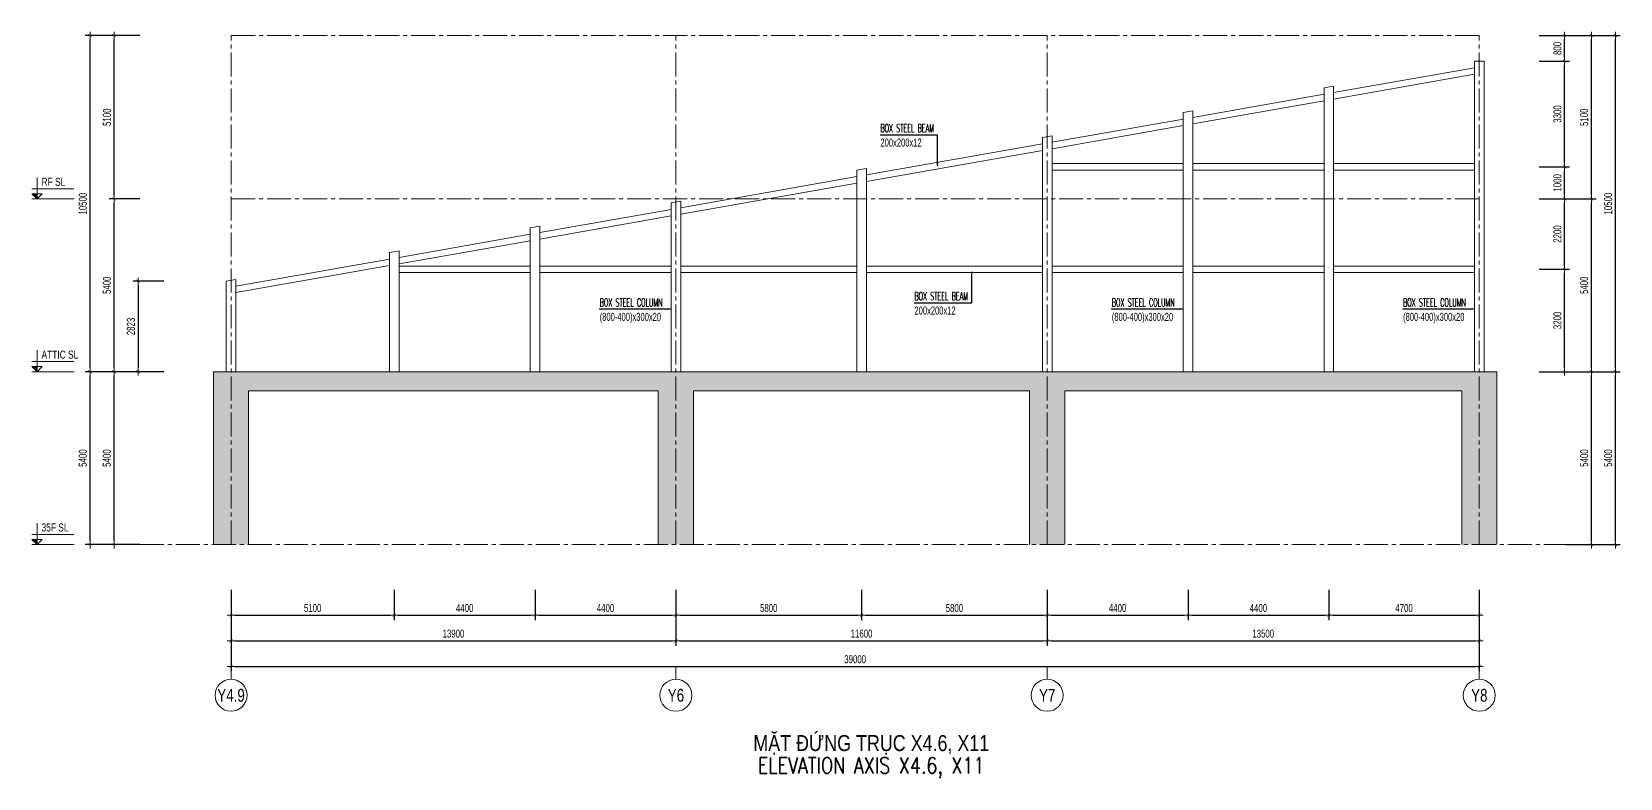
# Model space of a CAD drawing. Header units: millimetres. Extents: x 239606 to 473981, y -27658 to 23850.
# Drawn here: x 332376 to 382006, y 528 to 23850 of the extents above; entities that cross this region are included whole.
import ezdxf
from ezdxf.enums import TextEntityAlignment as Align

# ---------------------------------------------------------------- set-up
doc = ezdxf.new("R2010")
doc.units = ezdxf.units.MM
doc.linetypes.add('CENTER2', pattern=[1.125, 0.75, -0.125, 0.125, -0.125])
doc.layers.get('Defpoints').update_dxf_attribs({"color": 151, "lineweight": 9})
for name, color, linetype, lineweight in [('NDC_S_ANNO', 7, 'Continuous', 20), ('NDC_S_AXIS', 5, 'CENTER2', 13), ('NDC_S_CONTINUOUS', 3, 'Continuous', 20), ('NDC_S_DIM', 1, 'Continuous', 15), ('NDC_S_ENG TEXT', 2, 'Continuous', 20), ('NDC_S_ENG TITLE', 3, 'Continuous', 20), ('NDC_S_HATCH MATERIAL', 8, 'Continuous', 13), ('NDC_S_SLAB', 2, 'Continuous', 20), ('NDC_S_SYMBOL', 1, 'Continuous', 15), ('NDC_S_TEXT SYMBOL', 7, 'Continuous', 20), ('NDC_S_VN TEXT', 7, 'Continuous', 20), ('NDC_S_VN TITLE', 6, 'Continuous', 35)]:
    doc.layers.add(name, color=color, linetype=linetype, lineweight=lineweight)
doc.styles.add('NDC_ANNO', font='', dxfattribs={"width": 0.8})
doc.styles.add('NDC_DIM', font='', dxfattribs={"width": 0.75})
doc.styles.add('NDC_EN TXT', font='romans.shx', dxfattribs={"width": 0.8})
doc.styles.add('NDC_VIE TXT', font='arial.ttf', dxfattribs={"width": 0.8})
doc.styles.get('NDC_ANNO').set_extended_font_data('Dotum')
doc.styles.get('NDC_DIM').set_extended_font_data('Dotum')
doc.dimstyles.new('NDC_dim_100', dxfattribs={"dimscale": 100, "dimtxt": 2.5, "dimasz": 1.2, "dimexe": 1.5, "dimexo": 2.5, "dimgap": 1, "dimtad": 1, "dimdec": 0, "dimzin": 0, "dimdsep": 46, "dimtxsty": 'NDC_DIM', "dimblk": 'DIMMARK', "dimcen": 0.09, "dimdle": 1.2, "dimclrd": 1, "dimclre": 1, "dimclrt": 3, "dimadec": 0, "dimazin": 0, "dimtfac": 1, "dimtdec": 0, "dimtix": 1, "dimtofl": 0, "dimtmove": 0, "dimatfit": 3, "dimfxl": 8, "dimfxlon": 1, "dimtolj": 1, "dimtzin": 0, "dimarcsym": 0})

# ---------------------------------------------------------------- blocks, each defined once
blk = doc.blocks.new('DIMMARK')
at = {"layer": 'NDC_S_DIM', "color": 1}
blk.add_line((-1.5, 0), (1, 0), dxfattribs=at)
at = {"layer": 'NDC_S_DIM', "color": 2, "const_width": 0.1}
blk.add_lwpolyline([(-0.42, -0.42), (0.42, 0.42)], dxfattribs=at)
blk = doc.blocks.new('*D80')
at = {"layer": 'Defpoints', "color": 0, "ltscale": 200, "transparency": 16777216}
for p in [(338602, 7830), (377602, 7830), (377602, 4019)]:
    blk.add_point(p, dxfattribs=at)
at = {"layer": 'NDC_S_DIM', "color": 1, "lineweight": -2, "ltscale": 200, "transparency": 16777216}
for p, q in [((338602, 4819), (338602, 3869)), ((377602, 4819), (377602, 3869)), ((338722, 4019), (377482, 4019))]:
    blk.add_line(p, q, dxfattribs=at)
at = {"layer": 'NDC_S_DIM', "color": 1, "lineweight": -2, "ltscale": 200, "transparency": 16777216, "xscale": 120, "yscale": 120, "zscale": 120, "rotation": 180}
blk.add_blockref('DIMMARK', (338602, 4019), dxfattribs=at)
at = {"layer": 'NDC_S_DIM', "color": 1, "lineweight": -2, "ltscale": 200, "transparency": 16777216, "xscale": 120, "yscale": 120, "zscale": 120}
blk.add_blockref('DIMMARK', (377602, 4019), dxfattribs=at)
at = {"layer": 'NDC_S_DIM', "color": 3, "ltscale": 200, "transparency": 16777216, "insert": (358102, 4244), "char_height": 250, "attachment_point": 5, "style": 'NDC_DIM'}
blk.add_mtext('\\A1;39000', dxfattribs=at)
blk = doc.blocks.new('*U8')
at = {"layer": 'NDC_S_SYMBOL'}
blk.add_line((0, 5), (0, 9), dxfattribs=at)
blk.add_circle((0, 0), 5, dxfattribs=at)
at = {"layer": 'NDC_S_TEXT SYMBOL', "color": 7, "style": 'NDC_ANNO', "width": 0.8}
blk.add_attdef('GRID', text='', height=4, dxfattribs=at).set_placement((0, 0), align=Align.MIDDLE)
blk = doc.blocks.new('*D84')
at = {"layer": 'Defpoints', "color": 0, "ltscale": 100, "transparency": 16777216}
for p in [(334949, 18630), (338602, 18630), (338602, 13230)]:
    blk.add_point(p, dxfattribs=at)
at = {"layer": 'NDC_S_DIM', "color": 1, "lineweight": -2, "ltscale": 100, "transparency": 16777216}
for p, q in [((335749, 18630), (334799, 18630)), ((334949, 13350), (334949, 18510)), ((335749, 13230), (334799, 13230))]:
    blk.add_line(p, q, dxfattribs=at)
at = {"layer": 'NDC_S_DIM', "color": 1, "lineweight": -2, "ltscale": 100, "transparency": 16777216, "xscale": 120, "yscale": 120, "zscale": 120}
for p, rotation in [((334949, 18630), 90), ((334949, 13230), 270)]:
    blk.add_blockref('DIMMARK', p, dxfattribs=dict(at, rotation=rotation))
at = {"layer": 'NDC_S_DIM', "color": 3, "ltscale": 100, "transparency": 16777216, "insert": (334723, 15930), "char_height": 250, "attachment_point": 5, "rotation": 90, "style": 'NDC_DIM'}
blk.add_mtext('\\A1;5400', dxfattribs=at)
blk = doc.blocks.new('*D85')
at = {"layer": 'Defpoints', "color": 0, "ltscale": 100, "transparency": 16777216}
for p in [(334949, 23730), (338602, 23730), (338602, 18630)]:
    blk.add_point(p, dxfattribs=at)
at = {"layer": 'NDC_S_DIM', "color": 1, "lineweight": -2, "ltscale": 100, "transparency": 16777216}
for p, q in [((335749, 23730), (334799, 23730)), ((334949, 18750), (334949, 23610)), ((335749, 18630), (334799, 18630))]:
    blk.add_line(p, q, dxfattribs=at)
at = {"layer": 'NDC_S_DIM', "color": 1, "lineweight": -2, "ltscale": 100, "transparency": 16777216, "xscale": 120, "yscale": 120, "zscale": 120}
for p, rotation in [((334949, 23730), 90), ((334949, 18630), 270)]:
    blk.add_blockref('DIMMARK', p, dxfattribs=dict(at, rotation=rotation))
at = {"layer": 'NDC_S_DIM', "color": 3, "ltscale": 100, "transparency": 16777216, "insert": (334723, 21180), "char_height": 250, "attachment_point": 5, "rotation": 90, "style": 'NDC_DIM'}
blk.add_mtext('\\A1;5100', dxfattribs=at)
blk = doc.blocks.new('*D86')
at = {"layer": 'Defpoints', "color": 0, "ltscale": 100, "transparency": 16777216}
for p in [(334199, 23730), (338602, 23730), (338602, 13230)]:
    blk.add_point(p, dxfattribs=at)
at = {"layer": 'NDC_S_DIM', "color": 1, "lineweight": -2, "ltscale": 100, "transparency": 16777216}
for p, q in [((334999, 23730), (334049, 23730)), ((334199, 13350), (334199, 23610)), ((334999, 13230), (334049, 13230))]:
    blk.add_line(p, q, dxfattribs=at)
at = {"layer": 'NDC_S_DIM', "color": 1, "lineweight": -2, "ltscale": 100, "transparency": 16777216, "xscale": 120, "yscale": 120, "zscale": 120}
for p, rotation in [((334199, 23730), 90), ((334199, 13230), 270)]:
    blk.add_blockref('DIMMARK', p, dxfattribs=dict(at, rotation=rotation))
at = {"layer": 'NDC_S_DIM', "color": 3, "ltscale": 100, "transparency": 16777216, "insert": (333973, 18480), "char_height": 250, "attachment_point": 5, "rotation": 90, "style": 'NDC_DIM'}
blk.add_mtext('\\A1;10500', dxfattribs=at)
blk = doc.blocks.new('kata_block_CT')
at = {"layer": 'NDC_S_ANNO'}
blk.add_hatch(color=3, dxfattribs=at).paths.add_polyline_path([(0, 1.6), (-1.61, 1.6), (0, 0)])
at = {"layer": 'NDC_S_ANNO', "ltscale": 50}
h = blk.add_hatch(dxfattribs=at)
h.set_pattern_fill('ANSI31', color=256, scale=1.406, style=0)
h.paths.add_polyline_path([(0, 1.6), (0, 0), (1.61, 1.6)])
for p, q in [((11.56, 0), (-1.64, 0)), ((-1.59, 3.14), (11.47, 3.14))]:
    blk.add_line(p, q, dxfattribs=at)
for points in [[(0, 6.69), (0, 0)], [(0, 0), (-1.61, 1.6), (0, 1.6)], [(0, 0), (1.61, 1.6), (0, 1.6)]]:
    blk.add_lwpolyline(points, dxfattribs=at)
at = {"layer": 'NDC_S_ANNO', "color": 8, "ltscale": 50}
blk.add_lwpolyline([(0, 0), (-1.61, 1.6), (0, 1.6)], dxfattribs=at)
at = {"layer": 'NDC_S_TEXT SYMBOL', "color": 3, "style": 'NDC_ANNO', "width": 0.8}
blk.add_attdef('CT', (1.41, 4.07), '', height=2.5, dxfattribs=at)
blk = doc.blocks.new('*D87')
at = {"layer": 'Defpoints', "color": 0, "ltscale": 100, "transparency": 16777216}
for p in [(348102, 7830), (352502, 7830), (352502, 5619)]:
    blk.add_point(p, dxfattribs=at)
at = {"layer": 'NDC_S_DIM', "color": 1, "lineweight": -2, "ltscale": 100, "transparency": 16777216}
for p, q in [((348102, 6419), (348102, 5469)), ((352502, 6419), (352502, 5469)), ((348222, 5619), (352382, 5619))]:
    blk.add_line(p, q, dxfattribs=at)
at = {"layer": 'NDC_S_DIM', "color": 1, "lineweight": -2, "ltscale": 100, "transparency": 16777216, "xscale": 120, "yscale": 120, "zscale": 120, "rotation": 180}
blk.add_blockref('DIMMARK', (348102, 5619), dxfattribs=at)
at = {"layer": 'NDC_S_DIM', "color": 1, "lineweight": -2, "ltscale": 100, "transparency": 16777216, "xscale": 120, "yscale": 120, "zscale": 120}
blk.add_blockref('DIMMARK', (352502, 5619), dxfattribs=at)
at = {"layer": 'NDC_S_DIM', "color": 3, "ltscale": 100, "transparency": 16777216, "insert": (350302, 5844), "char_height": 250, "attachment_point": 5, "style": 'NDC_DIM'}
blk.add_mtext('\\A1;4400', dxfattribs=at)
blk = doc.blocks.new('Drawing name_symbol')
at = {"layer": 'NDC_S_ENG TITLE', "style": 'NDC_EN TXT', "width": 0.8}
blk.add_attdef('SECTDET1', text='', height=5, dxfattribs=at).set_placement((0, 1.01), align=Align.CENTER)
at = {"layer": 'NDC_S_TEXT SYMBOL', "lineweight": 25, "style": 'NDC_ANNO', "width": 0.8}
blk.add_attdef('SSCALE', text='', height=2.5, dxfattribs=at).set_placement((0, -4), align=Align.CENTER)
at = {"layer": 'NDC_S_VN TITLE', "style": 'NDC_VIE TXT', "width": 0.8}
blk.add_attdef('SECTDET2', text='', height=5, dxfattribs=at).set_placement((0, 7.97), align=Align.CENTER)
blk = doc.blocks.new('*D88')
at = {"layer": 'Defpoints', "color": 0, "ltscale": 200, "transparency": 16777216}
for p in [(338602, 7830), (352502, 7830), (352502, 4819)]:
    blk.add_point(p, dxfattribs=at)
at = {"layer": 'NDC_S_DIM', "color": 1, "lineweight": -2, "ltscale": 200, "transparency": 16777216}
for p, q in [((338602, 5619), (338602, 4669)), ((352502, 5619), (352502, 4669)), ((338722, 4819), (352382, 4819))]:
    blk.add_line(p, q, dxfattribs=at)
at = {"layer": 'NDC_S_DIM', "color": 1, "lineweight": -2, "ltscale": 200, "transparency": 16777216, "xscale": 120, "yscale": 120, "zscale": 120, "rotation": 180}
blk.add_blockref('DIMMARK', (338602, 4819), dxfattribs=at)
at = {"layer": 'NDC_S_DIM', "color": 1, "lineweight": -2, "ltscale": 200, "transparency": 16777216, "xscale": 120, "yscale": 120, "zscale": 120}
blk.add_blockref('DIMMARK', (352502, 4819), dxfattribs=at)
at = {"layer": 'NDC_S_DIM', "color": 3, "ltscale": 200, "transparency": 16777216, "insert": (345552, 5044), "char_height": 250, "attachment_point": 5, "style": 'NDC_DIM'}
blk.add_mtext('\\A1;13900', dxfattribs=at)
blk = doc.blocks.new('*D89')
at = {"layer": 'Defpoints', "color": 0, "ltscale": 200, "transparency": 16777216}
for p in [(364102, 7830), (377602, 7830), (377602, 4819)]:
    blk.add_point(p, dxfattribs=at)
at = {"layer": 'NDC_S_DIM', "color": 1, "lineweight": -2, "ltscale": 200, "transparency": 16777216}
for p, q in [((364102, 5619), (364102, 4669)), ((377602, 5619), (377602, 4669)), ((364222, 4819), (377482, 4819))]:
    blk.add_line(p, q, dxfattribs=at)
at = {"layer": 'NDC_S_DIM', "color": 1, "lineweight": -2, "ltscale": 200, "transparency": 16777216, "xscale": 120, "yscale": 120, "zscale": 120, "rotation": 180}
blk.add_blockref('DIMMARK', (364102, 4819), dxfattribs=at)
at = {"layer": 'NDC_S_DIM', "color": 1, "lineweight": -2, "ltscale": 200, "transparency": 16777216, "xscale": 120, "yscale": 120, "zscale": 120}
blk.add_blockref('DIMMARK', (377602, 4819), dxfattribs=at)
at = {"layer": 'NDC_S_DIM', "color": 3, "ltscale": 200, "transparency": 16777216, "insert": (370852, 5044), "char_height": 250, "attachment_point": 5, "style": 'NDC_DIM'}
blk.add_mtext('\\A1;13500', dxfattribs=at)
blk = doc.blocks.new('*D90')
at = {"layer": 'Defpoints', "color": 0, "ltscale": 100, "transparency": 16777216}
for p in [(377602, 18630), (381106, 18630), (377602, 13230)]:
    blk.add_point(p, dxfattribs=at)
at = {"layer": 'NDC_S_DIM', "color": 1, "lineweight": -2, "ltscale": 100, "transparency": 16777216}
for p, q in [((380306, 18630), (381256, 18630)), ((381106, 13350), (381106, 18510)), ((380306, 13230), (381256, 13230))]:
    blk.add_line(p, q, dxfattribs=at)
at = {"layer": 'NDC_S_DIM', "color": 1, "lineweight": -2, "ltscale": 100, "transparency": 16777216, "xscale": 120, "yscale": 120, "zscale": 120}
for p, rotation in [((381106, 18630), 90), ((381106, 13230), 270)]:
    blk.add_blockref('DIMMARK', p, dxfattribs=dict(at, rotation=rotation))
at = {"layer": 'NDC_S_DIM', "color": 3, "ltscale": 100, "transparency": 16777216, "insert": (380881, 15930), "char_height": 250, "attachment_point": 5, "rotation": 90, "style": 'NDC_DIM'}
blk.add_mtext('\\A1;5400', dxfattribs=at)
blk = doc.blocks.new('*D91')
at = {"layer": 'Defpoints', "color": 0, "ltscale": 100, "transparency": 16777216}
for p in [(377602, 23730), (381106, 23730), (377602, 18630)]:
    blk.add_point(p, dxfattribs=at)
at = {"layer": 'NDC_S_DIM', "color": 1, "lineweight": -2, "ltscale": 100, "transparency": 16777216}
for p, q in [((380306, 23730), (381256, 23730)), ((381106, 18750), (381106, 23610)), ((380306, 18630), (381256, 18630))]:
    blk.add_line(p, q, dxfattribs=at)
at = {"layer": 'NDC_S_DIM', "color": 1, "lineweight": -2, "ltscale": 100, "transparency": 16777216, "xscale": 120, "yscale": 120, "zscale": 120}
for p, rotation in [((381106, 23730), 90), ((381106, 18630), 270)]:
    blk.add_blockref('DIMMARK', p, dxfattribs=dict(at, rotation=rotation))
at = {"layer": 'NDC_S_DIM', "color": 3, "ltscale": 100, "transparency": 16777216, "insert": (380881, 21180), "char_height": 250, "attachment_point": 5, "rotation": 90, "style": 'NDC_DIM'}
blk.add_mtext('\\A1;5100', dxfattribs=at)
blk = doc.blocks.new('*D92')
at = {"layer": 'Defpoints', "color": 0, "ltscale": 100, "transparency": 16777216}
for p in [(377602, 23730), (381856, 23730), (377602, 13230)]:
    blk.add_point(p, dxfattribs=at)
at = {"layer": 'NDC_S_DIM', "color": 1, "lineweight": -2, "ltscale": 100, "transparency": 16777216}
for p, q in [((381056, 23730), (382006, 23730)), ((381856, 13350), (381856, 23610)), ((381056, 13230), (382006, 13230))]:
    blk.add_line(p, q, dxfattribs=at)
at = {"layer": 'NDC_S_DIM', "color": 1, "lineweight": -2, "ltscale": 100, "transparency": 16777216, "xscale": 120, "yscale": 120, "zscale": 120}
for p, rotation in [((381856, 23730), 90), ((381856, 13230), 270)]:
    blk.add_blockref('DIMMARK', p, dxfattribs=dict(at, rotation=rotation))
at = {"layer": 'NDC_S_DIM', "color": 3, "ltscale": 100, "transparency": 16777216, "insert": (381631, 18480), "char_height": 250, "attachment_point": 5, "rotation": 90, "style": 'NDC_DIM'}
blk.add_mtext('\\A1;10500', dxfattribs=at)
blk = doc.blocks.new('*D93')
at = {"layer": 'Defpoints', "color": 0, "ltscale": 100, "transparency": 16777216}
for p in [(352502, 7830), (358302, 7830), (358302, 5619)]:
    blk.add_point(p, dxfattribs=at)
at = {"layer": 'NDC_S_DIM', "color": 1, "lineweight": -2, "ltscale": 100, "transparency": 16777216}
for p, q in [((352502, 6419), (352502, 5469)), ((358302, 6419), (358302, 5469)), ((352622, 5619), (358182, 5619))]:
    blk.add_line(p, q, dxfattribs=at)
at = {"layer": 'NDC_S_DIM', "color": 1, "lineweight": -2, "ltscale": 100, "transparency": 16777216, "xscale": 120, "yscale": 120, "zscale": 120, "rotation": 180}
blk.add_blockref('DIMMARK', (352502, 5619), dxfattribs=at)
at = {"layer": 'NDC_S_DIM', "color": 1, "lineweight": -2, "ltscale": 100, "transparency": 16777216, "xscale": 120, "yscale": 120, "zscale": 120}
blk.add_blockref('DIMMARK', (358302, 5619), dxfattribs=at)
at = {"layer": 'NDC_S_DIM', "color": 3, "ltscale": 100, "transparency": 16777216, "insert": (355402, 5844), "char_height": 250, "attachment_point": 5, "style": 'NDC_DIM'}
blk.add_mtext('\\A1;5800', dxfattribs=at)
blk = doc.blocks.new('*D94')
at = {"layer": 'Defpoints', "color": 0, "ltscale": 100, "transparency": 16777216}
for p in [(377602, 16430), (380269, 16430), (377602, 13230)]:
    blk.add_point(p, dxfattribs=at)
at = {"layer": 'NDC_S_DIM', "color": 1, "lineweight": -2, "ltscale": 100, "transparency": 16777216}
for p, q in [((379469, 16430), (380419, 16430)), ((380269, 13350), (380269, 16310)), ((379469, 13230), (380419, 13230))]:
    blk.add_line(p, q, dxfattribs=at)
at = {"layer": 'NDC_S_DIM', "color": 1, "lineweight": -2, "ltscale": 100, "transparency": 16777216, "xscale": 120, "yscale": 120, "zscale": 120}
for p, rotation in [((380269, 16430), 90), ((380269, 13230), 270)]:
    blk.add_blockref('DIMMARK', p, dxfattribs=dict(at, rotation=rotation))
at = {"layer": 'NDC_S_DIM', "color": 3, "ltscale": 100, "transparency": 16777216, "insert": (380044, 14830), "char_height": 250, "attachment_point": 5, "rotation": 90, "style": 'NDC_DIM'}
blk.add_mtext('\\A1;3200', dxfattribs=at)
blk = doc.blocks.new('*D95')
at = {"layer": 'Defpoints', "color": 0, "ltscale": 100, "transparency": 16777216}
for p in [(377602, 18630), (380269, 18630), (377602, 16430)]:
    blk.add_point(p, dxfattribs=at)
at = {"layer": 'NDC_S_DIM', "color": 1, "lineweight": -2, "ltscale": 100, "transparency": 16777216}
for p, q in [((379469, 18630), (380419, 18630)), ((380269, 16550), (380269, 18510)), ((379469, 16430), (380419, 16430))]:
    blk.add_line(p, q, dxfattribs=at)
at = {"layer": 'NDC_S_DIM', "color": 1, "lineweight": -2, "ltscale": 100, "transparency": 16777216, "xscale": 120, "yscale": 120, "zscale": 120}
for p, rotation in [((380269, 18630), 90), ((380269, 16430), 270)]:
    blk.add_blockref('DIMMARK', p, dxfattribs=dict(at, rotation=rotation))
at = {"layer": 'NDC_S_DIM', "color": 3, "ltscale": 100, "transparency": 16777216, "insert": (380044, 17530), "char_height": 250, "attachment_point": 5, "rotation": 90, "style": 'NDC_DIM'}
blk.add_mtext('\\A1;2200', dxfattribs=at)
blk = doc.blocks.new('*D96')
at = {"layer": 'Defpoints', "color": 0, "ltscale": 100, "transparency": 16777216}
for p in [(377602, 19630), (380269, 19630), (377602, 18630)]:
    blk.add_point(p, dxfattribs=at)
at = {"layer": 'NDC_S_DIM', "color": 1, "lineweight": -2, "ltscale": 100, "transparency": 16777216}
for p, q in [((379469, 19630), (380419, 19630)), ((380269, 18750), (380269, 19510)), ((379469, 18630), (380419, 18630))]:
    blk.add_line(p, q, dxfattribs=at)
at = {"layer": 'NDC_S_DIM', "color": 1, "lineweight": -2, "ltscale": 100, "transparency": 16777216, "xscale": 120, "yscale": 120, "zscale": 120}
for p, rotation in [((380269, 19630), 90), ((380269, 18630), 270)]:
    blk.add_blockref('DIMMARK', p, dxfattribs=dict(at, rotation=rotation))
at = {"layer": 'NDC_S_DIM', "color": 3, "ltscale": 100, "transparency": 16777216, "insert": (380044, 19130), "char_height": 250, "attachment_point": 5, "rotation": 90, "style": 'NDC_DIM'}
blk.add_mtext('\\A1;1000', dxfattribs=at)
blk = doc.blocks.new('*D97')
at = {"layer": 'Defpoints', "color": 0, "ltscale": 100, "transparency": 16777216}
for p in [(377602, 22930), (380269, 22930), (377602, 19630)]:
    blk.add_point(p, dxfattribs=at)
at = {"layer": 'NDC_S_DIM', "color": 1, "lineweight": -2, "ltscale": 100, "transparency": 16777216}
for p, q in [((379469, 22930), (380419, 22930)), ((380269, 19750), (380269, 22810)), ((379469, 19630), (380419, 19630))]:
    blk.add_line(p, q, dxfattribs=at)
at = {"layer": 'NDC_S_DIM', "color": 1, "lineweight": -2, "ltscale": 100, "transparency": 16777216, "xscale": 120, "yscale": 120, "zscale": 120}
for p, rotation in [((380269, 22930), 90), ((380269, 19630), 270)]:
    blk.add_blockref('DIMMARK', p, dxfattribs=dict(at, rotation=rotation))
at = {"layer": 'NDC_S_DIM', "color": 3, "ltscale": 100, "transparency": 16777216, "insert": (380044, 21280), "char_height": 250, "attachment_point": 5, "rotation": 90, "style": 'NDC_DIM'}
blk.add_mtext('\\A1;3300', dxfattribs=at)
blk = doc.blocks.new('*D98')
at = {"layer": 'Defpoints', "color": 0, "ltscale": 100, "transparency": 16777216}
for p in [(377602, 23730), (380269, 23730), (377602, 22930)]:
    blk.add_point(p, dxfattribs=at)
at = {"layer": 'NDC_S_DIM', "color": 1, "lineweight": -2, "ltscale": 100, "transparency": 16777216}
for p, q in [((379469, 23730), (380419, 23730)), ((380269, 23050), (380269, 23610)), ((379469, 22930), (380419, 22930))]:
    blk.add_line(p, q, dxfattribs=at)
at = {"layer": 'NDC_S_DIM', "color": 1, "lineweight": -2, "ltscale": 100, "transparency": 16777216, "xscale": 120, "yscale": 120, "zscale": 120}
for p, rotation in [((380269, 23730), 90), ((380269, 22930), 270)]:
    blk.add_blockref('DIMMARK', p, dxfattribs=dict(at, rotation=rotation))
at = {"layer": 'NDC_S_DIM', "color": 3, "ltscale": 100, "transparency": 16777216, "insert": (380044, 23330), "char_height": 250, "attachment_point": 5, "rotation": 90, "style": 'NDC_DIM'}
blk.add_mtext('\\A1;800', dxfattribs=at)
blk = doc.blocks.new('*D99')
at = {"layer": 'Defpoints', "color": 0, "ltscale": 200, "transparency": 16777216}
for p in [(352502, 7830), (364102, 7830), (364102, 4819)]:
    blk.add_point(p, dxfattribs=at)
at = {"layer": 'NDC_S_DIM', "color": 1, "lineweight": -2, "ltscale": 200, "transparency": 16777216}
for p, q in [((352502, 5619), (352502, 4669)), ((364102, 5619), (364102, 4669)), ((352622, 4819), (363982, 4819))]:
    blk.add_line(p, q, dxfattribs=at)
at = {"layer": 'NDC_S_DIM', "color": 1, "lineweight": -2, "ltscale": 200, "transparency": 16777216, "xscale": 120, "yscale": 120, "zscale": 120, "rotation": 180}
blk.add_blockref('DIMMARK', (352502, 4819), dxfattribs=at)
at = {"layer": 'NDC_S_DIM', "color": 1, "lineweight": -2, "ltscale": 200, "transparency": 16777216, "xscale": 120, "yscale": 120, "zscale": 120}
blk.add_blockref('DIMMARK', (364102, 4819), dxfattribs=at)
at = {"layer": 'NDC_S_DIM', "color": 3, "ltscale": 200, "transparency": 16777216, "insert": (358302, 5044), "char_height": 250, "attachment_point": 5, "style": 'NDC_DIM'}
blk.add_mtext('\\A1;11600', dxfattribs=at)
blk = doc.blocks.new('*D100')
at = {"layer": 'Defpoints', "color": 0, "ltscale": 100, "transparency": 16777216}
for p in [(358302, 7830), (364102, 7830), (364102, 5619)]:
    blk.add_point(p, dxfattribs=at)
at = {"layer": 'NDC_S_DIM', "color": 1, "lineweight": -2, "ltscale": 100, "transparency": 16777216}
for p, q in [((358302, 6419), (358302, 5469)), ((364102, 6419), (364102, 5469)), ((358422, 5619), (363982, 5619))]:
    blk.add_line(p, q, dxfattribs=at)
at = {"layer": 'NDC_S_DIM', "color": 1, "lineweight": -2, "ltscale": 100, "transparency": 16777216, "xscale": 120, "yscale": 120, "zscale": 120, "rotation": 180}
blk.add_blockref('DIMMARK', (358302, 5619), dxfattribs=at)
at = {"layer": 'NDC_S_DIM', "color": 1, "lineweight": -2, "ltscale": 100, "transparency": 16777216, "xscale": 120, "yscale": 120, "zscale": 120}
blk.add_blockref('DIMMARK', (364102, 5619), dxfattribs=at)
at = {"layer": 'NDC_S_DIM', "color": 3, "ltscale": 100, "transparency": 16777216, "insert": (361202, 5844), "char_height": 250, "attachment_point": 5, "style": 'NDC_DIM'}
blk.add_mtext('\\A1;5800', dxfattribs=at)
blk = doc.blocks.new('*D101')
at = {"layer": 'Defpoints', "color": 0, "ltscale": 100, "transparency": 16777216}
for p in [(343702, 7830), (348102, 7830), (348102, 5619)]:
    blk.add_point(p, dxfattribs=at)
at = {"layer": 'NDC_S_DIM', "color": 1, "lineweight": -2, "ltscale": 100, "transparency": 16777216}
for p, q in [((343702, 6419), (343702, 5469)), ((348102, 6419), (348102, 5469)), ((343822, 5619), (347982, 5619))]:
    blk.add_line(p, q, dxfattribs=at)
at = {"layer": 'NDC_S_DIM', "color": 1, "lineweight": -2, "ltscale": 100, "transparency": 16777216, "xscale": 120, "yscale": 120, "zscale": 120, "rotation": 180}
blk.add_blockref('DIMMARK', (343702, 5619), dxfattribs=at)
at = {"layer": 'NDC_S_DIM', "color": 1, "lineweight": -2, "ltscale": 100, "transparency": 16777216, "xscale": 120, "yscale": 120, "zscale": 120}
blk.add_blockref('DIMMARK', (348102, 5619), dxfattribs=at)
at = {"layer": 'NDC_S_DIM', "color": 3, "ltscale": 100, "transparency": 16777216, "insert": (345902, 5844), "char_height": 250, "attachment_point": 5, "style": 'NDC_DIM'}
blk.add_mtext('\\A1;4400', dxfattribs=at)
blk = doc.blocks.new('*D102')
at = {"layer": 'Defpoints', "color": 0, "ltscale": 100, "transparency": 16777216}
for p in [(338602, 7830), (343702, 7830), (343702, 5619)]:
    blk.add_point(p, dxfattribs=at)
at = {"layer": 'NDC_S_DIM', "color": 1, "lineweight": -2, "ltscale": 100, "transparency": 16777216}
for p, q in [((338602, 6419), (338602, 5469)), ((343702, 6419), (343702, 5469)), ((338722, 5619), (343582, 5619))]:
    blk.add_line(p, q, dxfattribs=at)
at = {"layer": 'NDC_S_DIM', "color": 1, "lineweight": -2, "ltscale": 100, "transparency": 16777216, "xscale": 120, "yscale": 120, "zscale": 120, "rotation": 180}
blk.add_blockref('DIMMARK', (338602, 5619), dxfattribs=at)
at = {"layer": 'NDC_S_DIM', "color": 1, "lineweight": -2, "ltscale": 100, "transparency": 16777216, "xscale": 120, "yscale": 120, "zscale": 120}
blk.add_blockref('DIMMARK', (343702, 5619), dxfattribs=at)
at = {"layer": 'NDC_S_DIM', "color": 3, "ltscale": 100, "transparency": 16777216, "insert": (341152, 5844), "char_height": 250, "attachment_point": 5, "style": 'NDC_DIM'}
blk.add_mtext('\\A1;5100', dxfattribs=at)
blk = doc.blocks.new('*D103')
at = {"layer": 'Defpoints', "color": 0, "ltscale": 100, "transparency": 16777216}
for p in [(368502, 7830), (372902, 7830), (372902, 5619)]:
    blk.add_point(p, dxfattribs=at)
at = {"layer": 'NDC_S_DIM', "color": 1, "lineweight": -2, "ltscale": 100, "transparency": 16777216}
for p, q in [((368502, 6419), (368502, 5469)), ((372902, 6419), (372902, 5469)), ((368622, 5619), (372782, 5619))]:
    blk.add_line(p, q, dxfattribs=at)
at = {"layer": 'NDC_S_DIM', "color": 1, "lineweight": -2, "ltscale": 100, "transparency": 16777216, "xscale": 120, "yscale": 120, "zscale": 120, "rotation": 180}
blk.add_blockref('DIMMARK', (368502, 5619), dxfattribs=at)
at = {"layer": 'NDC_S_DIM', "color": 1, "lineweight": -2, "ltscale": 100, "transparency": 16777216, "xscale": 120, "yscale": 120, "zscale": 120}
blk.add_blockref('DIMMARK', (372902, 5619), dxfattribs=at)
at = {"layer": 'NDC_S_DIM', "color": 3, "ltscale": 100, "transparency": 16777216, "insert": (370702, 5844), "char_height": 250, "attachment_point": 5, "style": 'NDC_DIM'}
blk.add_mtext('\\A1;4400', dxfattribs=at)
blk = doc.blocks.new('*D104')
at = {"layer": 'Defpoints', "color": 0, "ltscale": 100, "transparency": 16777216}
for p in [(364102, 7830), (368502, 7830), (368502, 5619)]:
    blk.add_point(p, dxfattribs=at)
at = {"layer": 'NDC_S_DIM', "color": 1, "lineweight": -2, "ltscale": 100, "transparency": 16777216}
for p, q in [((364102, 6419), (364102, 5469)), ((368502, 6419), (368502, 5469)), ((364222, 5619), (368382, 5619))]:
    blk.add_line(p, q, dxfattribs=at)
at = {"layer": 'NDC_S_DIM', "color": 1, "lineweight": -2, "ltscale": 100, "transparency": 16777216, "xscale": 120, "yscale": 120, "zscale": 120, "rotation": 180}
blk.add_blockref('DIMMARK', (364102, 5619), dxfattribs=at)
at = {"layer": 'NDC_S_DIM', "color": 1, "lineweight": -2, "ltscale": 100, "transparency": 16777216, "xscale": 120, "yscale": 120, "zscale": 120}
blk.add_blockref('DIMMARK', (368502, 5619), dxfattribs=at)
at = {"layer": 'NDC_S_DIM', "color": 3, "ltscale": 100, "transparency": 16777216, "insert": (366302, 5844), "char_height": 250, "attachment_point": 5, "style": 'NDC_DIM'}
blk.add_mtext('\\A1;4400', dxfattribs=at)
blk = doc.blocks.new('*D105')
at = {"layer": 'Defpoints', "color": 0, "ltscale": 100, "transparency": 16777216}
for p in [(372902, 7830), (377602, 7830), (377602, 5619)]:
    blk.add_point(p, dxfattribs=at)
at = {"layer": 'NDC_S_DIM', "color": 1, "lineweight": -2, "ltscale": 100, "transparency": 16777216}
for p, q in [((372902, 6419), (372902, 5469)), ((377602, 6419), (377602, 5469)), ((373022, 5619), (377482, 5619))]:
    blk.add_line(p, q, dxfattribs=at)
at = {"layer": 'NDC_S_DIM', "color": 1, "lineweight": -2, "ltscale": 100, "transparency": 16777216, "xscale": 120, "yscale": 120, "zscale": 120, "rotation": 180}
blk.add_blockref('DIMMARK', (372902, 5619), dxfattribs=at)
at = {"layer": 'NDC_S_DIM', "color": 1, "lineweight": -2, "ltscale": 100, "transparency": 16777216, "xscale": 120, "yscale": 120, "zscale": 120}
blk.add_blockref('DIMMARK', (377602, 5619), dxfattribs=at)
at = {"layer": 'NDC_S_DIM', "color": 3, "ltscale": 100, "transparency": 16777216, "insert": (375252, 5844), "char_height": 250, "attachment_point": 5, "style": 'NDC_DIM'}
blk.add_mtext('\\A1;4700', dxfattribs=at)
blk = doc.blocks.new('*D35')
at = {"layer": 'Defpoints', "color": 0, "ltscale": 100, "transparency": 16777216}
for p in [(334949, 13230), (338602, 13230), (338602, 7830)]:
    blk.add_point(p, dxfattribs=at)
at = {"layer": 'NDC_S_DIM', "color": 1, "lineweight": -2, "ltscale": 100, "transparency": 16777216}
for p, q in [((335749, 13230), (334799, 13230)), ((334949, 7950), (334949, 13110)), ((335749, 7830), (334799, 7830))]:
    blk.add_line(p, q, dxfattribs=at)
at = {"layer": 'NDC_S_DIM', "color": 1, "lineweight": -2, "ltscale": 100, "transparency": 16777216, "xscale": 120, "yscale": 120, "zscale": 120}
for p, rotation in [((334949, 13230), 90), ((334949, 7830), 270)]:
    blk.add_blockref('DIMMARK', p, dxfattribs=dict(at, rotation=rotation))
at = {"layer": 'NDC_S_DIM', "color": 3, "ltscale": 100, "transparency": 16777216, "insert": (334723, 10530), "char_height": 250, "attachment_point": 5, "rotation": 90, "style": 'NDC_DIM'}
blk.add_mtext('\\A1;5400', dxfattribs=at)
blk = doc.blocks.new('*D36')
at = {"layer": 'Defpoints', "color": 0, "ltscale": 100, "transparency": 16777216}
for p in [(334199, 13230), (337852, 13230), (337852, 7830)]:
    blk.add_point(p, dxfattribs=at)
at = {"layer": 'NDC_S_DIM', "color": 1, "lineweight": -2, "ltscale": 100, "transparency": 16777216}
for p, q in [((334999, 13230), (334049, 13230)), ((334199, 7950), (334199, 13110)), ((334999, 7830), (334049, 7830))]:
    blk.add_line(p, q, dxfattribs=at)
at = {"layer": 'NDC_S_DIM', "color": 1, "lineweight": -2, "ltscale": 100, "transparency": 16777216, "xscale": 120, "yscale": 120, "zscale": 120}
for p, rotation in [((334199, 13230), 90), ((334199, 7830), 270)]:
    blk.add_blockref('DIMMARK', p, dxfattribs=dict(at, rotation=rotation))
at = {"layer": 'NDC_S_DIM', "color": 3, "ltscale": 100, "transparency": 16777216, "insert": (333973, 10530), "char_height": 250, "attachment_point": 5, "rotation": 90, "style": 'NDC_DIM'}
blk.add_mtext('\\A1;5400', dxfattribs=at)
blk = doc.blocks.new('*D37')
at = {"layer": 'Defpoints', "color": 0, "ltscale": 100, "transparency": 16777216}
for p in [(377602, 13230), (381106, 13230), (377602, 7830)]:
    blk.add_point(p, dxfattribs=at)
at = {"layer": 'NDC_S_DIM', "color": 1, "lineweight": -2, "ltscale": 100, "transparency": 16777216}
for p, q in [((380306, 13230), (381256, 13230)), ((381106, 7950), (381106, 13110)), ((380306, 7830), (381256, 7830))]:
    blk.add_line(p, q, dxfattribs=at)
at = {"layer": 'NDC_S_DIM', "color": 1, "lineweight": -2, "ltscale": 100, "transparency": 16777216, "xscale": 120, "yscale": 120, "zscale": 120}
for p, rotation in [((381106, 13230), 90), ((381106, 7830), 270)]:
    blk.add_blockref('DIMMARK', p, dxfattribs=dict(at, rotation=rotation))
at = {"layer": 'NDC_S_DIM', "color": 3, "ltscale": 100, "transparency": 16777216, "insert": (380881, 10530), "char_height": 250, "attachment_point": 5, "rotation": 90, "style": 'NDC_DIM'}
blk.add_mtext('\\A1;5400', dxfattribs=at)
blk = doc.blocks.new('*D38')
at = {"layer": 'Defpoints', "color": 0, "ltscale": 100, "transparency": 16777216}
for p in [(378352, 13230), (381856, 13230), (378352, 7830)]:
    blk.add_point(p, dxfattribs=at)
at = {"layer": 'NDC_S_DIM', "color": 1, "lineweight": -2, "ltscale": 100, "transparency": 16777216}
for p, q in [((381056, 13230), (382006, 13230)), ((381856, 7950), (381856, 13110)), ((381056, 7830), (382006, 7830))]:
    blk.add_line(p, q, dxfattribs=at)
at = {"layer": 'NDC_S_DIM', "color": 1, "lineweight": -2, "ltscale": 100, "transparency": 16777216, "xscale": 120, "yscale": 120, "zscale": 120}
for p, rotation in [((381856, 13230), 90), ((381856, 7830), 270)]:
    blk.add_blockref('DIMMARK', p, dxfattribs=dict(at, rotation=rotation))
at = {"layer": 'NDC_S_DIM', "color": 3, "ltscale": 100, "transparency": 16777216, "insert": (381631, 10530), "char_height": 250, "attachment_point": 5, "rotation": 90, "style": 'NDC_DIM'}
blk.add_mtext('\\A1;5400', dxfattribs=at)
blk = doc.blocks.new('*D81')
at = {"layer": 'Defpoints', "color": 0, "ltscale": 100, "transparency": 16777216}
for p in [(338602, 16054), (335699, 13230), (338602, 13230)]:
    blk.add_point(p, dxfattribs=at)
at = {"layer": 'NDC_S_DIM', "color": 1, "lineweight": -2, "ltscale": 100, "transparency": 16777216}
for p, q in [((336499, 16054), (335549, 16054)), ((335699, 15934), (335699, 13350)), ((336499, 13230), (335549, 13230))]:
    blk.add_line(p, q, dxfattribs=at)
at = {"layer": 'NDC_S_DIM', "color": 1, "lineweight": -2, "ltscale": 100, "transparency": 16777216, "xscale": 120, "yscale": 120, "zscale": 120}
for p, rotation in [((335699, 16054), 90), ((335699, 13230), 270)]:
    blk.add_blockref('DIMMARK', p, dxfattribs=dict(at, rotation=rotation))
at = {"layer": 'NDC_S_DIM', "color": 3, "ltscale": 100, "transparency": 16777216, "insert": (335473, 14642), "char_height": 250, "attachment_point": 5, "rotation": 90, "style": 'NDC_DIM'}
blk.add_mtext('\\A1;2823', dxfattribs=at)

msp = doc.modelspace()

# ---------------------------------------------------------------- hatches: boundary and pattern name
at = {"layer": 'NDC_S_HATCH MATERIAL', "ltscale": 100}
h = msp.add_hatch(dxfattribs=at)
h.set_pattern_fill('BT-01', color=256, scale=50, pattern_type=2)
h.set_pattern_definition([(50, (87399.04, 28000), (358.6301, -31.37607), [37.5, -412.5]), (355, (87399.04, 28000), (-69.37567, 376.09607), [30, -330]), (100.4514, (87428.92, 27997.4), (289.2547, 344.71977), [31.8701, -350.57106]), (46.1842, (87399.04, 28100), (533.6205, -82.7595), [56.25, -618.75]), (96.6356, (87443.5, 28093.1), (467.33135, 487.0589), [47.8051, -525.8565]), (351.1842, (87399.04, 28100), (467.331, 487.0593), [45, -495]), (21, (87449.04, 28075), (298.45353, -201.30945), [37.5, -412.5]), (326, (87449.04, 28075), (121.65767, 362.575), [30, -330]), (71.4514, (87473.9, 28058.22), (420.1113, 161.26525), [31.8701, -350.57106]), (37.5, (87399.04, 28000), (6.07993, 166.446927), [0, -326, 0, -335, 0, -331.25]), (7.5, (87399.04, 28000), (131.53477, 197.20586), [0, -191, 0, -318.5, 0, -126.25]), (327.5, (87287.54, 28000), (266.91122, -11.277436), [0, -125, 0, -390, 0, -517.5]), (317.5, (87237.54, 28000), (291.59308, 50.0525), [0, -162.5, 0, -259, 0, -367.5]), (45, (87399.04, 28000), (-150.26019, 150.26019), []), (45, (87399.04, 28061.25), (-150.26019, 150.26019), [])])
h.paths.add_polyline_path([(339152.3, 12630.3), (351952.3, 12630.3), (351952.3, 7830.3), (353052.3, 7830.3), (353052.3, 12630.3), (363552.3, 12630.3), (363552.3, 7830.3), (364652.3, 7830.3), (364652.3, 12630.3), (377052.3, 12630.3), (377052.3, 7830.3), (378152.3, 7830.3), (378152.3, 13230.3), (338052.3, 13230.3), (338052.3, 7830.3), (339152.3, 7830.3)])

# ---------------------------------------------------------------- linework, layer by layer
at = {"layer": 'NDC_S_AXIS', "ltscale": 1000}
for p, q in [((338602.3, 23730.3), (377602.3, 23730.3)), ((338602.3, 7830.3), (338602.3, 23730.3)), ((352502.3, 7830.3), (352502.3, 23730.3)), ((364102.3, 7830.3), (364102.3, 23730.3)), ((377602.3, 7830.3), (377602.3, 23730.3)), ((338602.3, 18630.3), (377602.3, 18630.3)), ((338602.3, 13230.3), (377602.3, 13230.3)), ((335748.6, 7830.3), (380306, 7830.3))]:
    msp.add_line(p, q, dxfattribs=at)
at = {"layer": 'NDC_S_CONTINUOUS', "ltscale": 100}
for p, q in [((377452.3, 13230.3), (377452.3, 22930.3)), ((377452.3, 22930.3), (377752.3, 22930.3)), ((377752.3, 13230.3), (377752.3, 22930.3)), ((372752.3, 22101.6), (373052.3, 22154.5)), ((372752.3, 13230.3), (372752.3, 22101.6)), ((373052.3, 13230.3), (373052.3, 22154.5)), ((368352.3, 21325.7), (368652.3, 21378.6)), ((368652.3, 13230.3), (368652.3, 21378.6)), ((368352.3, 13230.3), (368352.3, 21325.7)), ((363952.3, 20549.9), (364252.3, 20602.8)), ((363952.3, 13230.3), (363952.3, 20549.9)), ((364252.3, 13230.3), (364252.3, 20602.8)), ((358152.3, 19527.2), (358452.3, 19580.1)), ((358152.3, 13230.3), (358152.3, 19527.2)), ((358452.3, 13230.3), (358452.3, 19580.1)), ((352352.3, 18504.5), (352652.3, 18557.4)), ((352352.3, 13230.3), (352352.3, 18504.5)), ((352652.3, 13230.3), (352652.3, 18557.4)), ((347952.3, 17728.7), (348252.3, 17781.6)), ((347952.3, 13230.3), (347952.3, 17728.7)), ((348252.3, 13230.3), (348252.3, 17781.6)), ((343552.3, 16952.8), (343852.3, 17005.7)), ((343552.3, 13230.3), (343552.3, 16952.8)), ((343852.3, 13230.3), (343852.3, 17005.7)), ((338452.3, 16053.6), (338752.3, 16106.5)), ((338452.3, 13230.3), (338452.3, 16053.6)), ((338752.3, 13230.3), (338752.3, 16106.5)), ((338052.3, 13230.3), (378152.3, 13230.3)), ((338052.3, 13230.3), (338052.3, 7830.3)), ((378152.3, 13230.3), (378152.3, 7830.3)), ((339152.3, 12630.3), (351952.3, 12630.3)), ((339152.3, 12630.3), (339152.3, 7830.3)), ((351952.3, 12630.3), (351952.3, 7830.3)), ((353052.3, 12630.3), (363552.3, 12630.3)), ((353052.3, 12630.3), (353052.3, 7830.3)), ((363552.3, 12630.3), (363552.3, 7830.3)), ((364652.3, 12630.3), (377052.3, 12630.3)), ((364652.3, 12630.3), (364652.3, 7830.3)), ((377052.3, 12630.3), (377052.3, 7830.3))]:
    msp.add_line(p, q, dxfattribs=at)
at = {"layer": 'NDC_S_SLAB', "ltscale": 1000}
for p, q in [((373052.3, 21951.4), (377452.3, 22727.2)), ((373052.3, 21748.3), (377452.3, 22524.1)), ((368652.3, 21175.5), (372752.3, 21898.5)), ((368652.3, 20972.5), (372752.3, 21695.4)), ((364252.3, 20399.7), (368352.3, 21122.7)), ((364252.3, 20196.6), (368352.3, 20919.6)), ((358452.3, 19377), (363952.3, 20346.8)), ((358452.3, 19173.9), (363952.3, 20143.7)), ((364252.3, 19730.3), (368352.3, 19730.3)), ((364252.3, 19530.3), (368352.3, 19530.3)), ((368652.3, 19730.3), (372752.3, 19730.3)), ((368652.3, 19530.3), (372752.3, 19530.3)), ((373052.3, 19730.3), (377452.3, 19730.3)), ((373052.3, 19530.3), (377452.3, 19530.3)), ((352652.3, 18354.3), (358152.3, 19324.1)), ((352652.3, 18151.2), (358152.3, 19121)), ((348252.3, 17578.5), (352352.3, 18301.4)), ((348252.3, 17375.4), (352352.3, 18098.3)), ((343852.3, 16802.6), (347952.3, 17525.6)), ((343852.3, 16599.6), (347952.3, 17322.5)), ((338752.3, 15903.4), (343552.3, 16749.7)), ((338752.3, 15700.3), (343552.3, 16546.7)), ((343852.3, 16530.3), (347952.3, 16530.3)), ((348252.3, 16530.3), (352352.3, 16530.3)), ((352652.3, 16530.3), (358152.3, 16530.3)), ((358452.3, 16530.3), (363952.3, 16530.3)), ((364252.3, 16530.3), (368352.3, 16530.3)), ((368652.3, 16530.3), (372752.3, 16530.3)), ((373052.3, 16530.3), (377452.3, 16530.3)), ((343852.3, 16330.3), (347952.3, 16330.3)), ((348252.3, 16330.3), (352352.3, 16330.3)), ((352652.3, 16330.3), (358152.3, 16330.3)), ((358452.3, 16330.3), (363952.3, 16330.3)), ((364252.3, 16330.3), (368352.3, 16330.3)), ((368652.3, 16330.3), (372752.3, 16330.3)), ((373052.3, 16330.3), (377452.3, 16330.3))]:
    msp.add_line(p, q, dxfattribs=at)

# ---------------------------------------------------------------- block references
at = {"layer": 'NDC_S_ANNO'}
ref = msp.add_blockref('Drawing name_symbol', (358605.5, 578.8), dxfattribs=dict(at, xscale=100, yscale=100, zscale=100))
ref.add_attrib('SECTDET1', 'ELEVATION AXIS X4.6, X11', dxfattribs={"layer": 'NDC_S_ENG TITLE', "height": 500, "style": 'NDC_EN TXT', "width": 0.8}).set_placement((358605.5, 679.9), align=Align.CENTER)
ref.add_attrib('SECTDET2', 'MẶT ĐỨNG TRỤC X4.6, X11', dxfattribs={"layer": 'NDC_S_VN TITLE', "height": 500, "style": 'NDC_VIE TXT', "width": 0.8}).set_placement((358605.5, 1375.8), align=Align.CENTER)
at = {"layer": 'NDC_S_AXIS', "xscale": 100, "yscale": 100, "zscale": 100}
for p, values in [((338602.3, 3119.3), {'GRID': 'Y4.9'}), ((352502.3, 3119.3), {'GRID': 'Y6'}), ((364102.3, 3119.3), {'GRID': 'Y7'}), ((377602.3, 3119.3), {'GRID': 'Y8'})]:
    msp.add_blockref('*U8', p, dxfattribs=at).add_auto_attribs(values)
at = {"layer": 'NDC_S_VN TEXT', "xscale": 100, "yscale": 100, "zscale": 100}
for p, values in [((332539.9, 18630.3), {'CT': 'RF SL'}), ((332539.9, 13230.3), {'CT': 'ATTIC SL'}), ((332539.9, 7830.3), {'CT': '35F SL'})]:
    msp.add_blockref('kata_block_CT', p, dxfattribs=at).add_auto_attribs(values)

# ---------------------------------------------------------------- texts
at = {"layer": 'NDC_S_ENG TEXT'}
for s, style, width, p in [('BOX STEEL BEAM', 'NDC_EN TXT', 0.5, (358892.3, 20712.8)), ('200x200x12', 'NDC_VIE TXT', 0.65, (358892.3, 20263.7)), ('BOX STEEL COLUMN', 'NDC_EN TXT', 0.5, (350121.3, 15266.9)), ('BOX STEEL BEAM', 'NDC_EN TXT', 0.5, (359954.7, 15464)), ('BOX STEEL COLUMN', 'NDC_EN TXT', 0.5, (366121.3, 15266.9)), ('BOX STEEL COLUMN', 'NDC_EN TXT', 0.5, (375221.3, 15266.9)), ('(800-400)x300x20', 'NDC_VIE TXT', 0.65, (350121.3, 14817.9)), ('200x200x12', 'NDC_VIE TXT', 0.65, (359954.7, 15014.9)), ('(800-400)x300x20', 'NDC_VIE TXT', 0.65, (366121.3, 14817.9)), ('(800-400)x300x20', 'NDC_VIE TXT', 0.65, (375221.3, 14817.9))]:
    msp.add_text(s, height=250, dxfattribs=dict(at, style=style, width=width)).set_placement(p)

# ---------------------------------------------------------------- dimensions: what is measured, and where the dimension line sits
at = {"layer": 'NDC_S_DIM', "ltscale": 100}
for base, p1, p2, picture, middle in [((334198.6, 23730.3), (338602.3, 13230.3), (338602.3, 23730.3), '*D86', (333973.4, 18480.3)), ((381856, 23730.3), (377602.3, 13230.3), (377602.3, 23730.3), '*D92', (381630.8, 18480.3)), ((380269.1, 23730.3), (377602.3, 22930.3), (377602.3, 23730.3), '*D98', (380044, 23330.3)), ((380269.1, 22930.3), (377602.3, 19630.3), (377602.3, 22930.3), '*D97', (380044, 21280.3)), ((380269.1, 19630.3), (377602.3, 18630.3), (377602.3, 19630.3), '*D96', (380044, 19130.3)), ((334948.6, 18630.3), (338602.3, 13230.3), (338602.3, 18630.3), '*D84', (334723.4, 15930.3)), ((381106, 18630.3), (377602.3, 13230.3), (377602.3, 18630.3), '*D90', (380880.8, 15930.3)), ((380269.1, 18630.3), (377602.3, 16430.3), (377602.3, 18630.3), '*D95', (380044, 17530.3)), ((380269.1, 16430.3), (377602.3, 13230.3), (377602.3, 16430.3), '*D94', (380044, 14830.3)), ((335698.6, 13230.3), (338602.3, 16053.6), (338602.3, 13230.3), '*D81', (335473.4, 14641.9)), ((334198.6, 13230.3), (337852.3, 7830.3), (337852.3, 13230.3), '*D36', (333973.4, 10530.3)), ((334948.6, 13230.3), (338602.3, 7830.3), (338602.3, 13230.3), '*D35', (334723.4, 10530.3)), ((381106, 13230.3), (377602.3, 7830.3), (377602.3, 13230.3), '*D37', (380880.8, 10530.3)), ((381856, 13230.3), (378352.3, 7830.3), (378352.3, 13230.3), '*D38', (381630.8, 10530.3))]:
    dim = msp.add_linear_dim(base=base, p1=p1, p2=p2, angle=90, dimstyle='NDC_dim_100', dxfattribs=at)
    dim.commit()
    dim.dimension.update_dxf_attribs({"geometry": picture, "text_midpoint": middle})
for base, p1, p2, picture, middle in [((334948.6, 23730.3), (338602.3, 18630.3), (338602.3, 23730.3), '*D85', (334723.4, 21180.3)), ((381106, 23730.3), (377602.3, 18630.3), (377602.3, 23730.3), '*D91', (380880.8, 21180.3))]:
    dim = msp.add_linear_dim(base=base, p1=p1, p2=p2, angle=90, dimstyle='NDC_dim_100', override={"dimtmove": 1}, dxfattribs=at)
    dim.commit()
    dim.dimension.update_dxf_attribs({"geometry": picture, "text_midpoint": middle})
at = {"layer": 'NDC_S_DIM', "ltscale": 200}
for base, p1, p2, picture, middle in [((377602.3, 4019.3), (338602.3, 7830.3), (377602.3, 7830.3), '*D80', (358102.3, 4244.5)), ((352502.3, 4819.3), (338602.3, 7830.3), (352502.3, 7830.3), '*D88', (345552.3, 5044.5)), ((364102.3, 4819.3), (352502.3, 7830.3), (364102.3, 7830.3), '*D99', (358302.3, 5044.5)), ((377602.3, 4819.3), (364102.3, 7830.3), (377602.3, 7830.3), '*D89', (370852.3, 5044.5))]:
    dim = msp.add_linear_dim(base=base, p1=p1, p2=p2, dimstyle='NDC_dim_100', dxfattribs=at)
    dim.commit()
    dim.dimension.update_dxf_attribs({"geometry": picture, "text_midpoint": middle})
at = {"layer": 'NDC_S_DIM', "ltscale": 100}
for base, p1, p2, picture, middle in [((343702.3, 5619.3), (338602.3, 7830.3), (343702.3, 7830.3), '*D102', (341152.3, 5844.5)), ((348102.3, 5619.3), (343702.3, 7830.3), (348102.3, 7830.3), '*D101', (345902.3, 5844.5)), ((352502.3, 5619.3), (348102.3, 7830.3), (352502.3, 7830.3), '*D87', (350302.3, 5844.5)), ((368502.3, 5619.3), (364102.3, 7830.3), (368502.3, 7830.3), '*D104', (366302.3, 5844.5)), ((372902.3, 5619.3), (368502.3, 7830.3), (372902.3, 7830.3), '*D103', (370702.3, 5844.5)), ((377602.3, 5619.3), (372902.3, 7830.3), (377602.3, 7830.3), '*D105', (375252.3, 5844.5))]:
    dim = msp.add_linear_dim(base=base, p1=p1, p2=p2, dimstyle='NDC_dim_100', dxfattribs=at)
    dim.commit()
    dim.dimension.update_dxf_attribs({"geometry": picture, "text_midpoint": middle})
for base, p1, p2, picture, middle in [((358302.3, 5619.3), (352502.3, 7830.3), (358302.3, 7830.3), '*D93', (355402.3, 5844.5)), ((364102.3, 5619.3), (358302.3, 7830.3), (364102.3, 7830.3), '*D100', (361202.3, 5844.5))]:
    dim = msp.add_linear_dim(base=base, p1=p1, p2=p2, dimstyle='NDC_dim_100', override={"dimtmove": 1}, dxfattribs=at)
    dim.commit()
    dim.dimension.update_dxf_attribs({"geometry": picture, "text_midpoint": middle})

# ---------------------------------------------------------------- leaders
at = {"layer": 'NDC_S_SLAB', "ltscale": 100}
for points, override in [([(360679.8, 19679.2), (360679.8, 20624.1), (358885.3, 20624.1)], {"dimasz": 2, "dimgap": 1, "dimtad": 0, "dimldrblk": 'DotSmall'}), ([(361742.2, 16330.3), (361742.2, 15375.3), (359947.7, 15375.3)], {"dimasz": 2, "dimgap": 1, "dimtad": 0, "dimldrblk": 'DotSmall'}), ([(352352.3, 15178.3), (350104.8, 15178.3)], {"dimgap": 1, "dimtad": 0}), ([(368352.3, 15178.3), (366104.8, 15178.3)], {"dimgap": 1, "dimtad": 0}), ([(377452.3, 15178.3), (375204.8, 15178.3)], {"dimgap": 1, "dimtad": 0})]:
    msp.add_leader(points, dimstyle='NDC_dim_100', override=override, dxfattribs=at)

doc.saveas('drawing.dxf')
